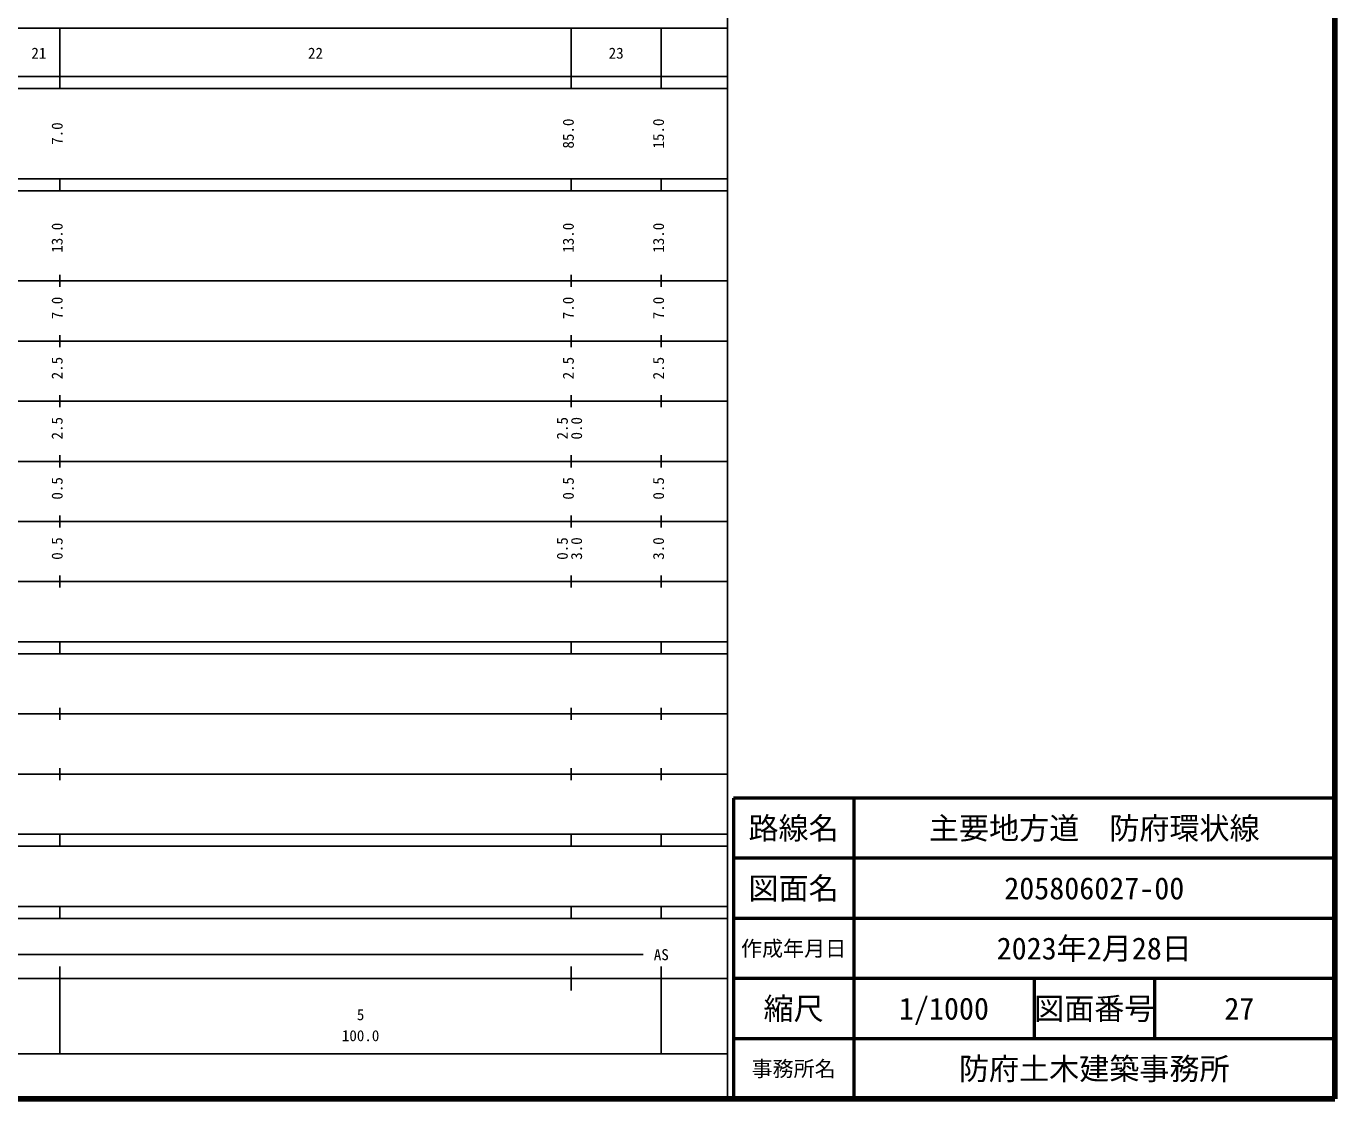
# Model space of a CAD drawing. Units: millimetres on the paper, enlarged 1000 times. Extents: x 40000 to 680000, y 20000 to 380000.
# Drawn here: x 462391 to 680000, y 20000 to 198357 of the extents above; entities that cross this region are included whole.
import ezdxf
from ezdxf.enums import TextEntityAlignment as Align

# ---------------------------------------------------------------- set-up
doc = ezdxf.new("R2010")
doc.units = ezdxf.units.MM
doc.header["$LTSCALE"] = 1000
for name, color, linetype, lineweight in [('M-TTL', 2, 'Continuous', 140), ('M-TTL-BAND', 7, 'Continuous', 25), ('M-TTL-FRAM', 2, 'Continuous', 50), ('M-TTL-LINE', 7, 'Continuous', 50)]:
    doc.layers.add(name, color=color, linetype=linetype, lineweight=lineweight)
doc.layers.add('M-TTL-TXT', color=7, linetype='Continuous')
doc.styles.add('ＭＳ ゴシック', font='')
doc.styles.get('ＭＳ ゴシック').set_extended_font_data('MS Gothic')

msp = doc.modelspace()

# ---------------------------------------------------------------- linework, layer by layer
at = {"layer": 'M-TTL'}
for p, q in [((680000, 20000), (680000, 380000)), ((40000, 20000), (680000, 20000))]:
    msp.add_line(p, q, dxfattribs=at)
at = {"layer": 'M-TTL-BAND'}
for p, q in [((579000, 20000), (579000, 370000)), ((68000, 198000), (579000, 198000)), ((468000, 188000), (468000, 198000)), ((553000, 188000), (553000, 198000)), ((568000, 188000), (568000, 198000)), ((40000, 190000), (579000, 190000)), ((40000, 188000), (579000, 188000)), ((40000, 173000), (579000, 173000)), ((468000, 171000), (468000, 173000)), ((553000, 171000), (553000, 173000)), ((568000, 171000), (568000, 173000)), ((40000, 171000), (579000, 171000)), ((468000, 155000), (468000, 157000)), ((553000, 155000), (553000, 157000)), ((568000, 155000), (568000, 157000)), ((40000, 156000), (579000, 156000)), ((46000, 146000), (579000, 146000)), ((468000, 145000), (468000, 147000)), ((553000, 145000), (553000, 147000)), ((568000, 145000), (568000, 147000)), ((52000, 136000), (579000, 136000)), ((468000, 135000), (468000, 137000)), ((553000, 135000), (553000, 137000)), ((568000, 135000), (568000, 137000)), ((468000, 125000), (468000, 127000)), ((553000, 125000), (553000, 127000)), ((568000, 125000), (568000, 127000)), ((46000, 126000), (579000, 126000)), ((52000, 116000), (579000, 116000)), ((468000, 115000), (468000, 117000)), ((553000, 115000), (553000, 117000)), ((568000, 115000), (568000, 117000)), ((468000, 105000), (468000, 107000)), ((553000, 105000), (553000, 107000)), ((568000, 105000), (568000, 107000)), ((46000, 106000), (579000, 106000)), ((40000, 96000), (579000, 96000)), ((468000, 94000), (468000, 96000)), ((553000, 94000), (553000, 96000)), ((568000, 94000), (568000, 96000)), ((40000, 94000), (579000, 94000)), ((468000, 83000), (468000, 85000)), ((553000, 83000), (553000, 85000)), ((568000, 83000), (568000, 85000)), ((49000, 84000), (579000, 84000)), ((40000, 74000), (579000, 74000)), ((468000, 73000), (468000, 75000)), ((553000, 73000), (553000, 75000)), ((568000, 73000), (568000, 75000)), ((40000, 64000), (579000, 64000)), ((468000, 62000), (468000, 64000)), ((553000, 62000), (553000, 64000)), ((568000, 62000), (568000, 64000)), ((40000, 62000), (579000, 62000)), ((40000, 52000), (579000, 52000)), ((468000, 50000), (468000, 52000)), ((553000, 50000), (553000, 52000)), ((568000, 50000), (568000, 52000)), ((40000, 50000), (579000, 50000)), ((71000, 44000), (565000, 44000)), ((468000, 27500), (468000, 42000)), ((553000, 38000), (553000, 42000)), ((568000, 27500), (568000, 42000)), ((40000, 40000), (579000, 40000)), ((68000, 27500), (579000, 27500))]:
    msp.add_line(p, q, dxfattribs=at)
at = {"layer": 'M-TTL-FRAM'}
for p, q in [((680000, 70000), (580000, 70000)), ((580000, 70000), (580000, 20000))]:
    msp.add_line(p, q, dxfattribs=at)
at = {"layer": 'M-TTL-LINE'}
for p, q in [((600000, 70000), (600000, 20000)), ((680000, 60000), (580000, 60000)), ((680000, 50000), (580000, 50000)), ((680000, 40000), (580000, 40000)), ((630000, 40000), (630000, 30000)), ((650000, 40000), (650000, 30000)), ((680000, 30000), (580000, 30000))]:
    msp.add_line(p, q, dxfattribs=at)

# ---------------------------------------------------------------- texts
at = {"layer": 'M-TTL-BAND', "style": 'ＭＳ ゴシック'}
for s, p in [('21', (464500, 192405)), ('22', (510500, 192405)), ('23', (560500, 192405)), ('AS', (568000, 42500)), ('5', (518000, 32523)), ('100.0', (518000, 29033))]:
    msp.add_text(s, height=1833, dxfattribs=at).set_placement(p, align=Align.BOTTOM_CENTER)
for s, p in [('85.0', (554000, 180500)), ('15.0', (569000, 180500)), ('7.0', (469000, 180500)), ('13.0', (469000, 163174)), ('13.0', (554000, 163174)), ('13.0', (569000, 163174)), ('7.0', (469000, 151500)), ('7.0', (554000, 151500)), ('7.0', (569000, 151500)), ('2.5', (469000, 141500)), ('2.5', (554000, 141500)), ('2.5', (569000, 141500)), ('2.5', (469000, 131500)), ('2.5', (553000, 131500)), ('0.0', (555370, 131500)), ('0.5', (469000, 121500)), ('0.5', (554000, 121500)), ('0.5', (569000, 121500)), ('0.5', (469000, 111500)), ('0.5', (553000, 111500)), ('3.0', (555370, 111500)), ('3.0', (569000, 111500))]:
    msp.add_text(s, height=1833, rotation=90, dxfattribs=at).set_placement(p, align=Align.BOTTOM_CENTER)
at = {"layer": 'M-TTL-TXT', "style": 'ＭＳ ゴシック'}
for s, height, p in [('路線名', 3666, (590000, 65000)), ('路線名', 3666, (590000, 65000)), ('主要地方道\u3000防府環状線', 3666, (640000, 65000)), ('図面名', 3666, (590000, 55000)), ('図面名', 3666, (590000, 55000)), ('205806027-00', 3666, (640000, 55000)), ('作成年月日', 2566, (590000, 45000)), ('作成年月日', 2566, (590000, 45000)), ('2023年2月28日', 3666, (640000, 45000)), ('縮尺', 3666, (590000, 35000)), ('縮尺', 3666, (590000, 35000)), ('1/1000', 3666, (615000, 35000)), ('図面番号', 3666, (640000, 35000)), ('図面番号', 3666, (640000, 35000)), ('27', 3666, (664125, 35000)), ('事務所名', 2566, (590000, 25000)), ('事務所名', 2566, (590000, 25000)), ('防府土木建築事務所', 3666, (640000, 25000))]:
    msp.add_text(s, height=height, dxfattribs=at).set_placement(p, align=Align.MIDDLE_CENTER)

doc.saveas('drawing.dxf')
